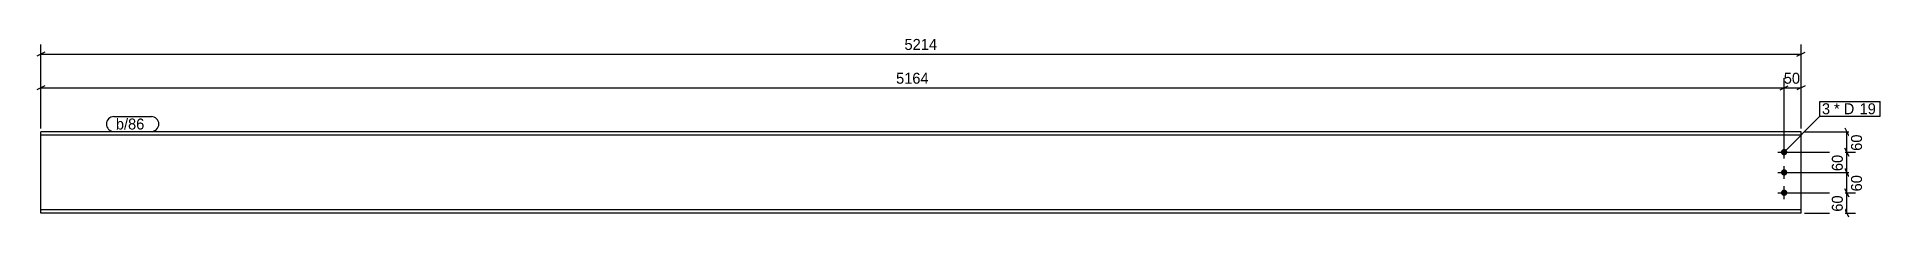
# Model space of a CAD drawing. Header units: millimetres. Extents: x 32 to 5492, y 32 to 565.
import ezdxf

# ---------------------------------------------------------------- set-up
doc = ezdxf.new("R2010")
doc.units = ezdxf.units.MM
doc.styles.add('Comic Sans MS', font='COMIC.TTF', dxfattribs={"height": 0.2})

msp = doc.modelspace()

# ---------------------------------------------------------------- hatches: boundary and pattern name
at = {"linetype": 'Continuous'}
for points in [[(5198.4, 224, -1), (5217.4, 224, -1)], [(5198.4, 164, -1), (5217.4, 164, -1)], [(5198.4, 104, -1), (5217.4, 104, -1)]]:
    msp.add_hatch(color=3, dxfattribs=at).paths.add_polyline_path(points)

# ---------------------------------------------------------------- linework, layer by layer
at = {"color": 8, "linetype": 'Continuous'}
for p, q in [((56, 520), (32, 508)), ((44, 294), (44, 542.4)), ((44, 514), (5257.9, 514)), ((5245.9, 508), (5269.9, 520)), ((44, 294), (44, 442.4)), ((5207.9, 234), (5207.9, 442.4)), ((5257.9, 294), (5257.9, 442.4)), ((56, 420), (32, 408)), ((5195.9, 408), (5219.9, 420)), ((5207.9, 414), (5257.9, 414)), ((5269.9, 420), (5245.9, 408)), ((5267.9, 284), (5422.4, 284)), ((5388, 296), (5400, 272)), ((5394, 224), (5394, 284)), ((5217.9, 224), (5422.4, 224)), ((5400, 212), (5388, 236)), ((5217.9, 164), (5419.6, 164)), ((5400, 152), (5388, 176)), ((5400, 92), (5388, 116)), ((5217.9, 104), (5422.4, 104)), ((5400, 32), (5388, 56)), ((5267.9, 44), (5419.6, 44))]:
    msp.add_line(p, q, dxfattribs=at)
at = {"color": 7, "linetype": 'Continuous'}
for p, q in [((44, 44), (44, 284)), ((5257.9, 284), (44, 284)), ((5257.9, 274.2), (44, 274.2)), ((5257.9, 44), (5257.9, 284)), ((5257.9, 53.8), (44, 53.8)), ((5257.9, 44), (44, 44))]:
    msp.add_line(p, q, dxfattribs=at)
at = {"color": 3, "linetype": 'Continuous'}
for p, q in [((5188.9, 224), (5226.9, 224)), ((5207.9, 205), (5207.9, 243)), ((5188.9, 164), (5226.9, 164)), ((5207.9, 145), (5207.9, 183)), ((5207.9, 85), (5207.9, 123)), ((5188.9, 104), (5226.9, 104))]:
    msp.add_line(p, q, dxfattribs=at)

# ---------------------------------------------------------------- wipeouts: each hides what was drawn before it
at = {"color": 0}
msp.add_wipeout([(5346, 336.1), (5346, 368.1), (5319.9, 368.1), (5319.9, 336.1)], dxfattribs=at)

# ---------------------------------------------------------------- next in the draw order: wipeouts: each hides what was drawn before it
for points in [[(2706, 520), (2706, 564.8), (2595.8, 564.8), (2595.8, 520)], [(5265.3, 420), (5265.3, 464.8), (5200.4, 464.8), (5200.4, 420)], [(5346, 336.1), (5346, 368.1), (5319.9, 368.1), (5319.9, 336.1)], [(365.3, 291), (365.3, 323), (266, 323), (266, 291)], [(5444.8, 286.5), (5400, 286.5), (5400, 221.5), (5444.8, 221.5)]]:
    msp.add_wipeout(points, dxfattribs=at)

# ---------------------------------------------------------------- next in the draw order: linework, layer by layer
at = {"color": 8, "linetype": 'Continuous'}
for p, q in [((5257.9, 294), (5257.9, 542.4)), ((5207.9, 234), (5207.9, 442.4)), ((44, 414), (5207.9, 414)), ((5195.9, 408), (5219.9, 420)), ((5217.9, 224), (5419.6, 224)), ((5388, 236), (5400, 212)), ((5394, 164), (5394, 224))]:
    msp.add_line(p, q, dxfattribs=at)
at = {"color": 7, "linetype": 'Continuous'}
for p, q in [((5207.9, 224), (5313.9, 330.1)), ((5313.9, 330.1), (5313.9, 374.1))]:
    msp.add_line(p, q, dxfattribs=at)

# ---------------------------------------------------------------- next in the draw order: texts
at = {"color": 3, "style": 'Comic Sans MS'}
for s, p in [('5214', (2602.2, 526.4)), ('50', (5206.8, 426.4))]:
    msp.add_text(s, height=32.38, dxfattribs=at).set_placement(p)
msp.add_text('60', height=32.38, rotation=90.0002, dxfattribs=at).set_placement((5438.4, 227.9))

# ---------------------------------------------------------------- next in the draw order: wipeouts: each hides what was drawn before it
at = {"color": 0}
for points in [[(5421.8, 336.1), (5421.8, 368.1), (5355.6, 368.1), (5355.6, 336.1)], [(365.3, 291), (365.3, 323), (266, 323), (266, 291)]]:
    msp.add_wipeout(points, dxfattribs=at)

# ---------------------------------------------------------------- next in the draw order: linework, layer by layer
at = {"color": 7, "linetype": 'Continuous'}
for p, q in [((260, 329), (371.3, 329)), ((260, 285), (371.3, 285))]:
    msp.add_line(p, q, dxfattribs=at)
for centre, start, end in [((260, 307), 90, 270), ((371.3, 307), 270, 90)]:
    msp.add_arc(centre, 22, start, end, dxfattribs=at)

# ---------------------------------------------------------------- next in the draw order: texts
at = {"color": 3, "style": 'Comic Sans MS'}
msp.add_text('b/86', height=32.38, dxfattribs=at).set_placement((266, 291))

# ---------------------------------------------------------------- next in the draw order: wipeouts: each hides what was drawn before it
at = {"color": 0}
for points in [[(2681, 420), (2681, 464.8), (2570.8, 464.8), (2570.8, 420)], [(5421.8, 336.1), (5421.8, 368.1), (5355.6, 368.1), (5355.6, 336.1)], [(5388, 226.5), (5343.2, 226.5), (5343.2, 161.5), (5388, 161.5)]]:
    msp.add_wipeout(points, dxfattribs=at)

# ---------------------------------------------------------------- next in the draw order: linework, layer by layer
at = {"color": 8, "linetype": 'Continuous'}
for p, q in [((5217.9, 164), (5422.4, 164)), ((5388, 176), (5400, 152)), ((5394, 104), (5394, 164))]:
    msp.add_line(p, q, dxfattribs=at)

# ---------------------------------------------------------------- next in the draw order: texts
at = {"color": 3, "style": 'Comic Sans MS'}
for s, height, p in [('5164', 32.38, (2577.2, 426.4)), ('3', 32.4, (5319.9, 336.1))]:
    msp.add_text(s, height=height, dxfattribs=at).set_placement(p)
msp.add_text('60', height=32.38, rotation=90.0002, dxfattribs=at).set_placement((5381.6, 167.9))

# ---------------------------------------------------------------- next in the draw order: wipeouts: each hides what was drawn before it
at = {"color": 0}
msp.add_wipeout([(5476.7, 336.1), (5476.7, 368.1), (5431.4, 368.1), (5431.4, 336.1)], dxfattribs=at)

# ---------------------------------------------------------------- next in the draw order: wipeouts: each hides what was drawn before it
for points in [[(5476.7, 336.1), (5476.7, 368.1), (5431.4, 368.1), (5431.4, 336.1)], [(5444.8, 166.5), (5400, 166.5), (5400, 101.5), (5444.8, 101.5)]]:
    msp.add_wipeout(points, dxfattribs=at)

# ---------------------------------------------------------------- next in the draw order: linework, layer by layer
at = {"color": 7, "linetype": 'Continuous'}
for p, q in [((5313.9, 374.1), (5492.3, 374.1)), ((5313.9, 330.1), (5492.3, 330.1)), ((5492.3, 330.1), (5492.3, 374.1))]:
    msp.add_line(p, q, dxfattribs=at)
at = {"color": 8, "linetype": 'Continuous'}
for p, q in [((5388, 116), (5400, 92)), ((5217.9, 104), (5419.6, 104)), ((5394, 44), (5394, 104))]:
    msp.add_line(p, q, dxfattribs=at)

# ---------------------------------------------------------------- next in the draw order: texts
at = {"color": 3, "style": 'Comic Sans MS'}
for s, p in [('* D', (5355.6, 336.1)), ('19', (5431.4, 336.1))]:
    msp.add_text(s, height=32.38, dxfattribs=at).set_placement(p)
msp.add_text('60', height=32.38, rotation=90.0002, dxfattribs=at).set_placement((5438.4, 107.9))

# ---------------------------------------------------------------- next in the draw order: wipeouts: each hides what was drawn before it
at = {"color": 0}
msp.add_wipeout([(5388, 106.5), (5343.2, 106.5), (5343.2, 41.5), (5388, 41.5)], dxfattribs=at)

# ---------------------------------------------------------------- next in the draw order: texts
at = {"color": 3, "style": 'Comic Sans MS'}
msp.add_text('60', height=32.38, rotation=90.0002, dxfattribs=at).set_placement((5381.6, 47.9))

doc.saveas('drawing.dxf')
